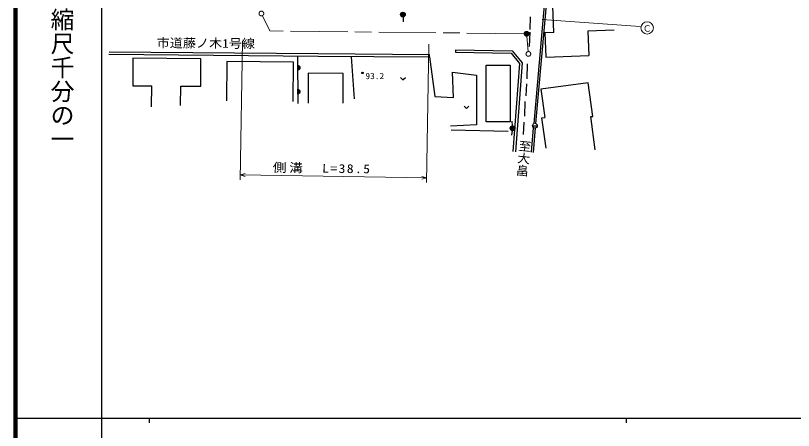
# Model space of a CAD drawing. Units: millimetres, scale not verified. Extents: x 40000 to 680000, y 20000 to 380000.
# Drawn here: x 40000 to 203046, y 202409 to 289355 of the extents above; entities that cross this region are included whole.
import ezdxf
from ezdxf.enums import TextEntityAlignment as Align

# ---------------------------------------------------------------- set-up
doc = ezdxf.new("R2010")
doc.units = ezdxf.units.MM
doc.header["$LTSCALE"] = 1000
doc.header["$PDMODE"] = 32
doc.header["$PDSIZE"] = 500
doc.linetypes.add('CHAIN', pattern=[18.5, 12, -1.5, 3.5, -1.5])
for name, color, linetype, lineweight in [('M-BGD', 7, 'Continuous', 25), ('M-BGD-HTXT', 7, 'Continuous', 13), ('M-BMK', 2, 'CHAIN', 13), ('M-TTL', 2, 'Continuous', 140), ('M-TTL-BAND', 7, 'Continuous', 25)]:
    doc.layers.add(name, color=color, linetype=linetype, lineweight=lineweight)
doc.layers.add('M-OTRS', color=6, linetype='Continuous')
doc.styles.add('@ＭＳ ゴシック', font='')
doc.styles.add('ＭＳ ゴシック', font='')
doc.styles.get('@ＭＳ ゴシック').set_extended_font_data('@MS Gothic')
doc.styles.get('ＭＳ ゴシック').set_extended_font_data('MS Gothic')

# ---------------------------------------------------------------- blocks, each defined once
blk = doc.blocks.new('BUHIN111')
at = {"color": 2, "linetype": 'CHAIN', "lineweight": 13}
blk.add_circle((0, 0), 498, dxfattribs=at)
blk = doc.blocks.new('BUHIN31')
at = {"color": 7, "linetype": 'Continuous', "lineweight": 25}
for radius in [498, 440, 382, 322, 265, 195, 135, 77.5, 15]:
    blk.add_circle((0, 0), radius, dxfattribs=at)
blk = doc.blocks.new('BUHIN41')
at = {"color": 7, "linetype": 'Continuous', "lineweight": 25}
for centre, radius in [((0, 0), 150), ((0, 0), 131), ((0, 0), 112), ((0, 0), 93.8), ((0, 0), 75), ((0, 0), 56.2), ((0, -1), 37.5), ((0, 0), 18.8)]:
    blk.add_circle(centre, radius, dxfattribs=at)
blk = doc.blocks.new('BUHIN101')
at = {"color": 7, "linetype": 'Continuous', "lineweight": 25}
for p, q in [((60, 475), (65, -475)), ((127, -449), (123, 451)), ((186, 413), (189, -409)), ((252, -364), (248, 364)), ((311, 304), (314, -301)), ((376, -183), (374, 189))]:
    blk.add_line(p, q, dxfattribs=at)
blk.add_lwpolyline([(-2, 500), (113, 461), (211, 403), (321, 306), (382, 197), (420, 79), (420, -76), (383, -193), (324, -304), (214, -402), (117, -462), (2, -500)], close=True, dxfattribs=at)
blk = doc.blocks.new('BUHIN121')
at = {"color": 7, "linetype": 'Continuous', "lineweight": 25}
blk.add_lwpolyline([(-500, 238), (0, -235), (500, 238)], dxfattribs=at)

msp = doc.modelspace()

# ---------------------------------------------------------------- linework, layer by layer
at = {"layer": 'M-BGD'}
for p, q in [((148676, 266743), (151275, 296227)), ((149075, 266720), (151673, 296192)), ((152809, 285817), (152397, 296380)), ((121210, 289070), (121260, 288071)), ((147851, 286459), (147951, 289071)), ((147750, 282880), (147850, 285879)), ((152809, 285817), (150957, 285745)), ((150957, 285745), (151157, 280621)), ((165490, 286312), (159926, 286095)), ((159926, 286095), (160126, 280972)), ((132205, 282193), (132194, 281693)), ((132205, 282193), (144087, 281947)), ((59585, 281241), (103404, 280879)), ((59589, 281741), (103408, 281379)), ((99201, 270895), (99168, 280914)), ((103404, 280879), (126794, 280696)), ((103408, 281379), (126798, 281196)), ((110317, 280716), (110972, 271918)), ((126794, 280696), (126798, 281196)), ((132194, 281693), (143851, 281452)), ((143851, 281452), (145656, 279308)), ((144087, 281947), (146170, 279473)), ((151157, 280621), (160126, 280972)), ((64589, 280408), (64552, 274634)), ((78844, 280318), (64589, 280408)), ((78807, 274544), (78844, 280318)), ((84285, 279733), (84195, 271504)), ((98261, 279581), (84285, 279733)), ((98172, 271352), (98261, 279581)), ((138647, 267066), (138661, 278931)), ((138661, 278931), (143660, 278925)), ((143660, 278925), (143646, 267060)), ((145656, 279308), (144258, 260853)), ((146170, 279473), (144757, 260816)), ((147262, 279205), (147162, 276110)), ((101312, 277249), (101305, 271010)), ((108677, 277240), (101312, 277249)), ((108669, 271001), (108677, 277240)), ((64552, 274634), (68544, 274609)), ((68516, 270238), (68544, 274609)), ((74584, 270523), (74610, 274570)), ((74610, 274570), (78807, 274544)), ((147063, 275046), (146964, 272531)), ((160037, 275268), (150126, 273922)), ((150126, 273922), (150933, 267980)), ((160992, 268231), (160037, 275268)), ((146769, 271370), (146668, 268275)), ((150318, 267896), (150933, 267980)), ((151182, 261533), (150318, 267896)), ((160558, 268172), (160992, 268231)), ((161498, 261249), (160558, 268172)), ((143646, 267060), (138647, 267066)), ((144153, 266246), (144117, 267245)), ((146570, 267017), (146373, 264406)), ((148142, 260692), (148596, 265842)), ((148351, 266275), (149346, 266273)), ((148541, 260657), (148994, 265796)), ((131273, 265418), (143260, 265160)), ((144105, 265251), (143973, 264259))]:
    msp.add_line(p, q, dxfattribs=at)
msp.add_lwpolyline([(126794, 280696), (127874, 272359), (131768, 272172), (131592, 277466), (136581, 276852), (136629, 266446), (131152, 266209)], dxfattribs=at)
msp.add_circle((148848, 266274), 498, dxfattribs=at)
at = {"layer": 'M-BGD-HTXT'}
for p, q in [((170894, 287067), (150356, 288500)), ((87557, 284003), (87091, 254962)), ((126154, 254336), (126619, 283377)), ((87107, 255962), (126170, 255336))]:
    msp.add_line(p, q, dxfattribs=at)
for points in [[(88102, 255658), (87107, 255962), (88112, 256231)], [(125174, 255639), (126170, 255336), (125165, 255067)]]:
    msp.add_lwpolyline(points, dxfattribs=at)
msp.add_circle((172385, 286763), 1304, dxfattribs=at)
at = {"layer": 'M-BMK'}
for p, q in [((93267, 286144), (91745, 289331)), ((146617, 285554), (93267, 286144)), ((147442, 281808), (147160, 285050))]:
    msp.add_line(p, q, dxfattribs=at)
for centre, radius in [((147117, 285548), 500), ((147117, 285548), 438), ((147117, 285548), 375), ((147117, 285548), 312), ((147117, 285548), 250), ((147117, 285548), 188), ((147117, 285546), 125), ((147117, 285548), 62.5)]:
    msp.add_circle(centre, radius, dxfattribs=at)
at = {"layer": 'M-OTRS'}
msp.add_point((147123, 285604), dxfattribs=at)
at = {"layer": 'M-TTL'}
msp.add_line((40000, 380000), (40000, 20000), dxfattribs=at)
at = {"layer": 'M-TTL-BAND'}
for p, q in [((58000, 370000), (58000, 20000)), ((40000, 205000), (579000, 205000)), ((68000, 205000), (68000, 204000)), ((168000, 205000), (168000, 204000))]:
    msp.add_line(p, q, dxfattribs=at)

# ---------------------------------------------------------------- block references
at = {"layer": 'M-BGD', "rotation": 359.93044}
for name, p in [('BUHIN31', (121185, 289569)), ('BUHIN101', (99176, 278409)), ('BUHIN41', (112720, 277340)), ('BUHIN121', (121203, 276118)), ('BUHIN101', (99193, 273400)), ('BUHIN121', (134496, 270140)), ('BUHIN31', (144171, 265746))]:
    msp.add_blockref(name, p, dxfattribs=at)
at = {"layer": 'M-BMK', "rotation": 359.93044}
for p in [(91530, 289782), (147485, 281310)]:
    msp.add_blockref('BUHIN111', p, dxfattribs=at)

# ---------------------------------------------------------------- texts
at = {"layer": 'M-BGD'}
for s, height, rotation, style, width, p in [('市道藤ノ木1号線', 1833, 359.53, 'ＭＳ ゴシック', 1.1, (69555, 282164)), ('93.2', 1320, 359.93, 'ＭＳ ゴシック', 1.1, (113318, 275639)), ('至大畠', 1979, 264.23, '@ＭＳ ゴシック', 0.95, (145282, 263420))]:
    msp.add_text(s, height=height, rotation=rotation, dxfattribs=dict(at, style=style, width=width)).set_placement(p, align=Align.BOTTOM_LEFT)
at = {"layer": 'M-BGD-HTXT', "style": 'ＭＳ ゴシック'}
msp.add_text('Ｃ', height=1320, rotation=359.93, dxfattribs=at).set_placement((171456, 285581), align=Align.BOTTOM_LEFT)
at = {"layer": 'M-BGD-HTXT', "insert": (93898, 256394), "char_height": 1833, "attachment_point": 7, "rotation": 359.13, "style": 'ＭＳ ゴシック'}
msp.add_mtext('\\T1.2;\\W1.15;側溝\u3000L=38.5', dxfattribs=at)
at = {"layer": 'M-TTL-BAND', "style": '@ＭＳ ゴシック'}
msp.add_text('縮尺千分の一', height=3666, rotation=270, dxfattribs=at).set_placement((49777, 261030), align=Align.MIDDLE_RIGHT)

doc.saveas('drawing.dxf')
